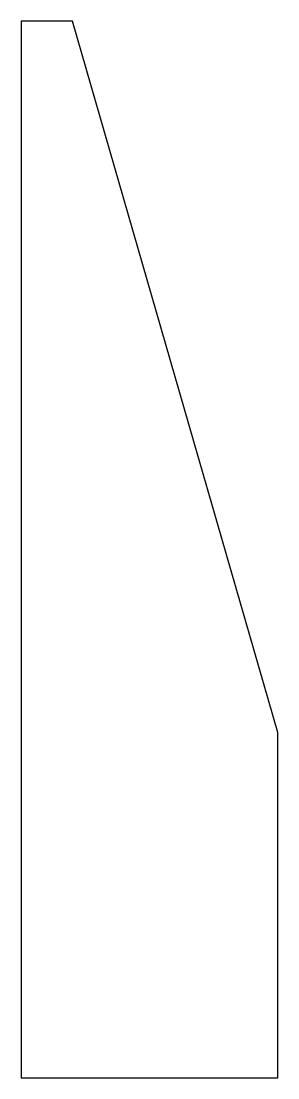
# Model space of a CAD drawing. Extents: x 0 to 34, y 0 to 140.
import ezdxf

# ---------------------------------------------------------------- set-up
doc = ezdxf.new("R2010")
doc.units = 0
doc.layers.get('0').update_dxf_attribs({"linetype": 'CONTINUOUS'})

msp = doc.modelspace()

# ---------------------------------------------------------------- linework, layer by layer
msp.add_lwpolyline([(6.8, 140), (0, 140), (0, 0), (34, 0), (34, 45.75)], close=True)

doc.saveas('drawing.dxf')
